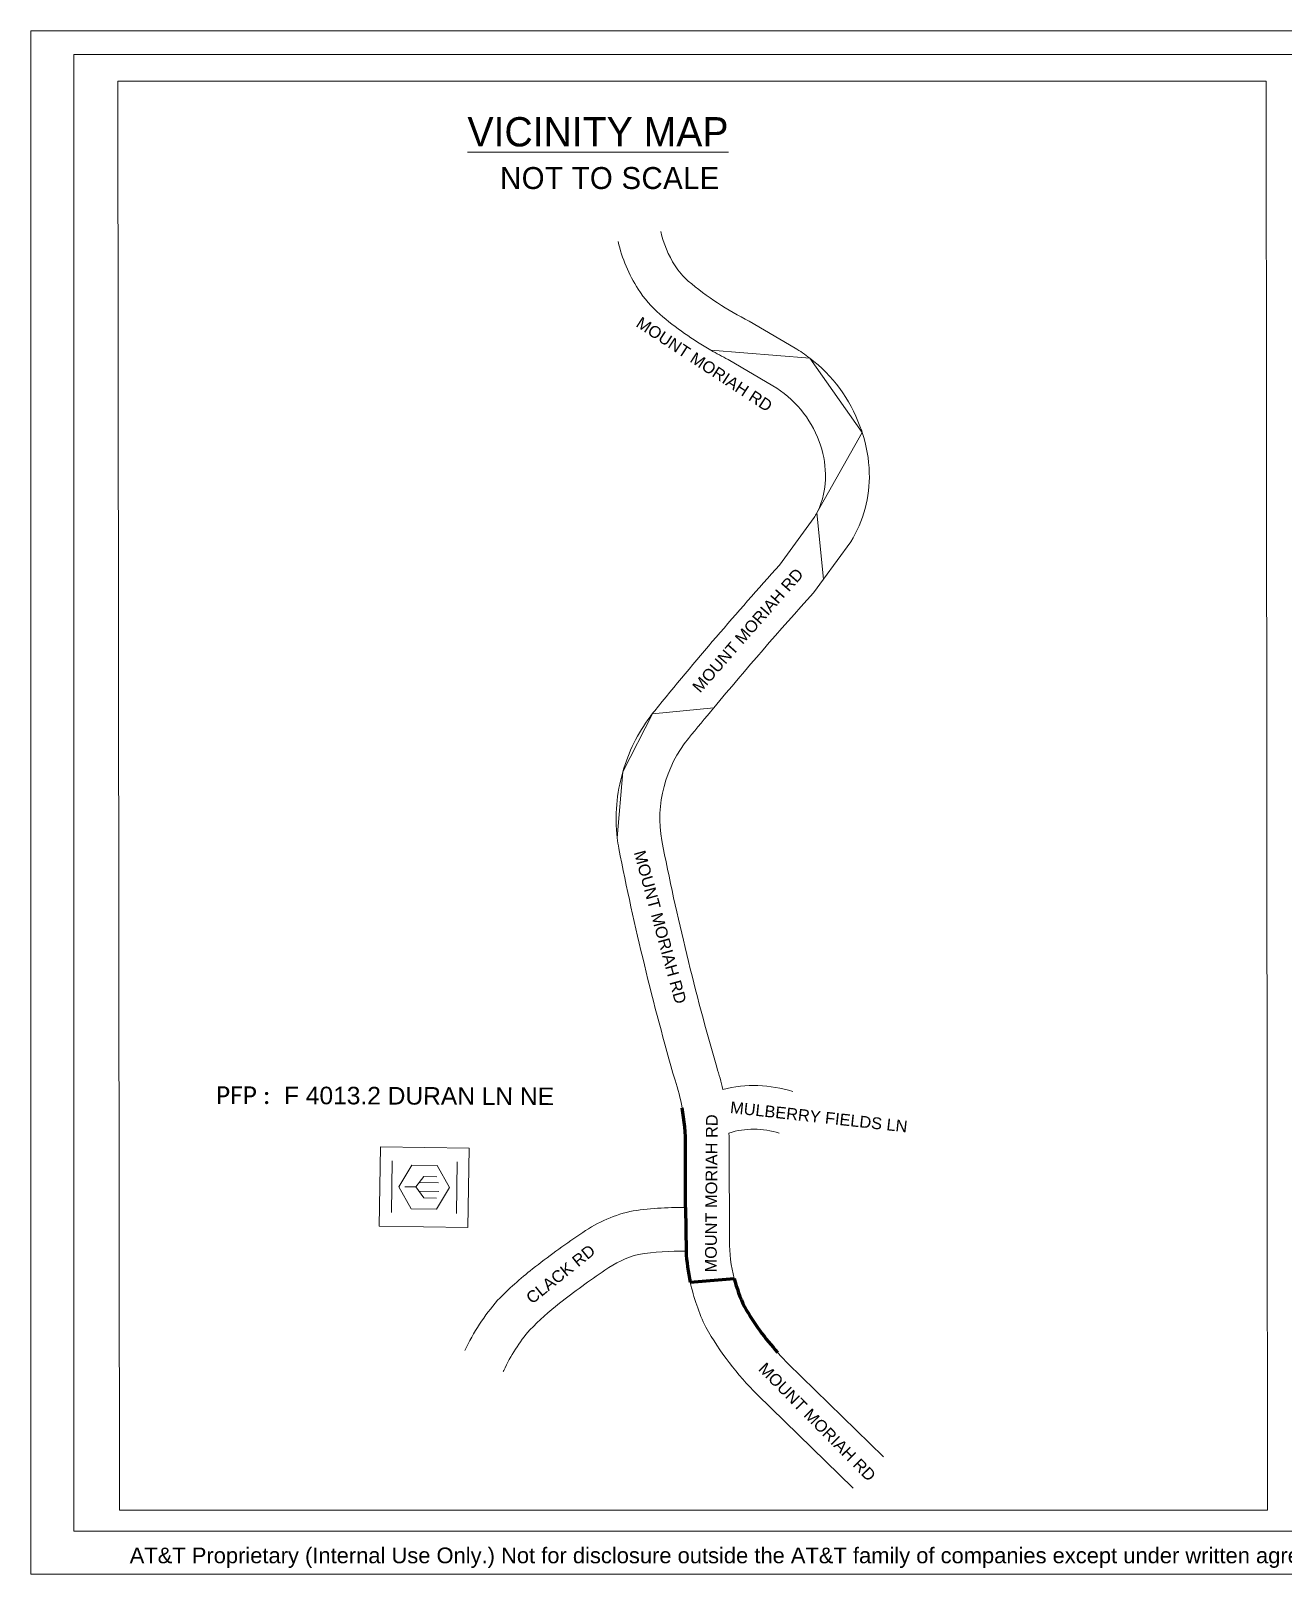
# Paper-space layout '1' of a CAD drawing. Header units: inches. Extents: x 1.3 to 17.9, y 1 to 11.6.
# Drawn here: x 1.3 to 9.86, y 1.02 to 11.57 of the extents above; entities that cross this region are included whole.
import ezdxf
from ezdxf.lldxf.tags import DXFTag

# ---------------------------------------------------------------- set-up
doc = ezdxf.new("R2010")
doc.units = ezdxf.units.IN
doc.header["$MEASUREMENT"] = 0
for name, color, linetype in [('cable', 7, 'Continuous'), ('Miscellaneous', 1, 'Continuous'), ('ROW Line', 7, 'Continuous'), ('STREET NAMES', 250, 'Continuous')]:
    doc.layers.add(name, color=color, linetype=linetype)
for name, color, linetype, lineweight in [('Level 14', 7, 'Continuous', 0), ('Level 18', 7, 'Continuous', 0), ('Level 63', 7, 'Continuous', 0), ('z Level 63', 7, 'Continuous', 0)]:
    doc.layers.add(name, color=color, linetype=linetype, lineweight=lineweight)
doc.styles.add('Legend', font='calibri.ttf')
doc.styles.get("Standard").update_dxf_attribs({"font": 'arial.ttf'})
doc.styles.add('Telco', font='dgn000.shx', dxfattribs={"height": 108})
doc.styles.add('TelcoFixedNoMask', font='font000.shx', dxfattribs={"height": 9})
doc.linetypes.add('FENCELINE2', pattern='A,0.25,-0.1,[132,ltypeshp.shx,S=0.1,R=0,X=-0.1,Y=0],-0.1,1', length=1.45)
tags = doc.linetypes.add('RRW', pattern='A,0.90073,-0.315516,0.90073,-0.315516,0.90073,-0.120318,["R/W",Standard,S=0.477614,R=0,X=0,Y=-0.246604],-1.382879', length=4.836419).pattern_tags.tags
tags[14] = DXFTag(74, 10)

# ---------------------------------------------------------------- blocks, each defined once
blk = doc.blocks.new('*U459')
at = {"layer": 'Level 14', "linetype": 'Continuous', "lineweight": 13}
for p, q in [((-3.56, -2.76), (-3.47, 2.83)), ((3.46, -2.87), (3.55, 2.72)), ((-2.1, 0.03), (-0.91, 0.01)), ((-0.55, 0.5), (1.53, 0.47)), ((-0.08, 1.14), (1.36, 1.11)), ((-0.58, -0.46), (1.55, -0.5)), ((-0.08, -1.18), (1.32, -1.2))]:
    blk.add_line(p, q, dxfattribs=at)
at = {"layer": 'Level 14', "linetype": 'Continuous', "lineweight": 13, "flags": 128}
for points in [[(4.7, -4.38), (4.83, 4.19), (-4.74, 4.35), (-4.88, -4.23), (4.7, -4.38)], [(2.7, -0.06), (1.37, 2.32), (-1.35, 2.36), (-2.75, 0.02), (-1.42, -2.35), (1.3, -2.4), (2.7, -0.06)], [(-0.08, 1.14), (-0.91, 0.01), (-0.08, -1.18)]]:
    blk.add_lwpolyline(points, dxfattribs=at)

psp = doc.layouts.new('1')

# ---------------------------------------------------------------- linework, layer by layer
at = {"layer": 'cable', "color": 7, "lineweight": 106}
for points in [[(5.777, 3.528), (5.777, 3.947, 0.047216), (5.753, 4.21, 0.047216)], [(5.78, 3.229, 0.038837), (5.809, 3.018)], [(6.109, 3.044, 0.048087), (6.179, 2.849, 0.050546), (6.406, 2.537, 0.050546)]]:
    psp.add_lwpolyline(points, format="xyb", dxfattribs=at)
for points in [[(5.777, 3.528), (5.78, 3.229)], [(5.809, 3.018), (6.109, 3.044)]]:
    psp.add_lwpolyline(points, dxfattribs=at)
at = {"layer": 'ROW Line', "color": 18, "linetype": 'RRW', "lineweight": 0, "ltscale": 16}
for points in [[(5.949, 9.385, -0.042933), (5.601, 9.63, -0.072187), (5.453, 9.802, -0.083852), (5.316, 10.127)], [(5.607, 10.195, 0.083629), (5.705, 9.962, 0.070728), (5.795, 9.857, 0.05725), (6.212, 9.583), (6.525, 9.399, -0.029441), (6.625, 9.331, -0.029441)], [(6.674, 8.273, 0.121514), (6.733, 8.539, 0.082885), (6.689, 8.762, 0.173638), (6.373, 9.142), (6.068, 9.321, -0.013621), (5.949, 9.385)], [(6.625, 9.331, -0.143055), (6.968, 8.866, -0.011636), (6.984, 8.823, -0.011636)], [(6.984, 8.823, -0.071061), (7.032, 8.547, -0.143488), (6.906, 8.076), (6.719, 7.821)], [(5.534, 6.88, -0.011241), (5.566, 6.922, -0.012653), (6.419, 7.917), (6.656, 8.241, 0.016095), (6.674, 8.273)], [(6.719, 7.821), (6.651, 7.728, 0.010173), (5.969, 6.941, 0.010173)], [(5.348, 6.504, -0.090542), (5.534, 6.88)], [(5.969, 6.941, 0.00263), (5.797, 6.733, 0.2175), (5.614, 6.035, 0.021611), (5.99, 4.486, -0.023026), (6.032, 4.335, -0.141043), (6.509, 4.32)], [(5.31, 6.053, -0.097893), (5.348, 6.504)], [(5.753, 4.21, 0.034514), (5.705, 4.398, -0.021731), (5.321, 5.98, -0.015799), (5.31, 6.053)], [(6.417, 4.036, 0.156177), (6.073, 4.037, -0.013252), (6.075, 3.946), (6.076, 3.302, 0.060813), (6.109, 3.044, 0.060813)], [(4.27, 2.551, -0.07083), (4.493, 2.894, -0.033474), (4.732, 3.109, -0.018026), (5.055, 3.344, -0.095251), (5.396, 3.501, -0.044361), (5.777, 3.528, -0.044021)], [(4.532, 2.407), (4.536, 2.415, -0.071603), (4.713, 2.692, -0.032469), (4.916, 2.874, -0.018242), (5.226, 3.099, -0.092483), (5.456, 3.208, -0.043672), (5.78, 3.229)], [(5.809, 3.018, 0.059508), (5.915, 2.71, 0.065662), (6.266, 2.25), (6.922, 1.611)], [(6.406, 2.537, 0.013398), (6.476, 2.462), (7.13, 1.824)]]:
    psp.add_lwpolyline(points, format="xyb", dxfattribs=at)
for points in [[(6.674, 8.273), (6.984, 8.823), (6.625, 9.331), (5.949, 9.385)], [(6.719, 7.821), (6.674, 8.273)], [(5.31, 6.053), (5.348, 6.504), (5.55, 6.901), (5.969, 6.941)]]:
    psp.add_lwpolyline(points, dxfattribs=at)
at = {"layer": 'z Level 63', "color": 7, "linetype": 'Continuous', "lineweight": 0}
psp.add_line((14.653, 1.318), (1.599, 1.318), dxfattribs=at)

# ---------------------------------------------------------------- block references
at = {"layer": 'Miscellaneous', "color": 7, "xscale": 0.06316375909840949, "yscale": 0.06316375909840949, "zscale": 0.06316375909840949}
psp.add_blockref('*U459', (3.993, 3.668), dxfattribs=at)

# ---------------------------------------------------------------- texts
at = {"color": 92, "linetype": 'Continuous', "lineweight": 13, "insert": (4.287, 10.977), "char_height": 0.2, "attachment_point": 1, "line_spacing_factor": 0.72, "style": 'Telco', "bg_fill": 3, "box_fill_scale": 1, "bg_fill_color": 178, "bg_fill_transparency": 0}
psp.add_mtext('\\LVICINITY MAP', dxfattribs=at)
at = {"layer": 'Level 63', "color": 2, "linetype": 'Continuous', "insert": (5.26, 10.56), "char_height": 0.15, "attachment_point": 5, "line_spacing_factor": 0.833327, "style": 'TelcoFixedNoMask'}
psp.add_mtext('\\T1.020;NOT TO SCALE', dxfattribs=at)
at = {"layer": 'STREET NAMES', "color": 7, "char_height": 0.08, "attachment_point": 7}
for s, insert, rotation in [('MOUNT MORIAH RD', (5.431, 9.55), 326.8023), ('MOUNT MORIAH RD', (5.877, 7.038), 48.7526), ('MOUNT MORIAH RD', (5.422, 5.954), 285.3021), ('MULBERRY FIELDS LN', (6.078, 4.173), 353.7095), ('MOUNT MORIAH RD', (5.99, 3.084), 89.5976), ('CLACK RD', (4.729, 2.864), 38.8262), ('MOUNT MORIAH RD', (6.268, 2.419), 314.5719)]:
    psp.add_mtext(s, dxfattribs=dict(at, insert=insert, rotation=rotation))
at = {"layer": 'STREET NAMES', "color": 7, "insert": (3.724, 4.291), "char_height": 0.12, "attachment_point": 5, "rotation": 359.7818, "style": 'Legend'}
psp.add_mtext_dynamic_manual_height_columns('PFP :{\\fArial|b0|i0|c0|p34;\\C256;  F 4013.2 DURAN LN NE}', width=2.30555, gutter_width=0.00000632, heights=[0], dxfattribs=at)

# ---------------------------------------------------------------- next in the draw order: linework, layer by layer
at = {"linetype": 'FENCELINE2', "lineweight": 0, "ltscale": 0.1}
psp.add_lwpolyline([(1.899, 11.222), (9.742, 11.222), (9.752, 1.46), (1.91, 1.46)], close=True, dxfattribs=at)
at = {"layer": 'Level 63', "color": 178, "linetype": 'Continuous', "lineweight": 0, "flags": 128}
psp.add_lwpolyline([(1.305, 11.566), (17.895, 11.566), (17.895, 1.023), (1.305, 1.023)], close=True, dxfattribs=at)
at = {"layer": 'Level 63', "color": 7, "linetype": 'Continuous', "lineweight": 0, "flags": 128}
psp.add_lwpolyline([(1.599, 11.404), (17.6, 11.404), (17.6, 1.318), (1.599, 1.318)], close=True, dxfattribs=at)
at = {"layer": 'z Level 63', "color": 7, "linetype": 'Continuous', "lineweight": 0, "flags": 128}
psp.add_lwpolyline([(1.305, 11.566), (17.895, 11.566), (17.895, 1.023), (1.305, 1.023), (1.305, 11.566)], dxfattribs=at)

# ---------------------------------------------------------------- next in the draw order: texts
at = {"layer": 'Level 18', "color": 7, "linetype": 'Continuous', "lineweight": 0, "insert": (1.98, 1.205), "char_height": 0.107136, "attachment_point": 1, "line_spacing_factor": 0.856011, "style": 'Telco', "bg_fill": 3, "box_fill_scale": 1, "bg_fill_color": 178, "bg_fill_transparency": 0}
psp.add_mtext('\\fArial Unicode MS|b0|i0|c00|p39;AT&T Proprietary (Internal Use Only.) Not for disclosure outside the AT&T family of companies except under written agreement. ', dxfattribs=at)

doc.saveas('drawing.dxf')
